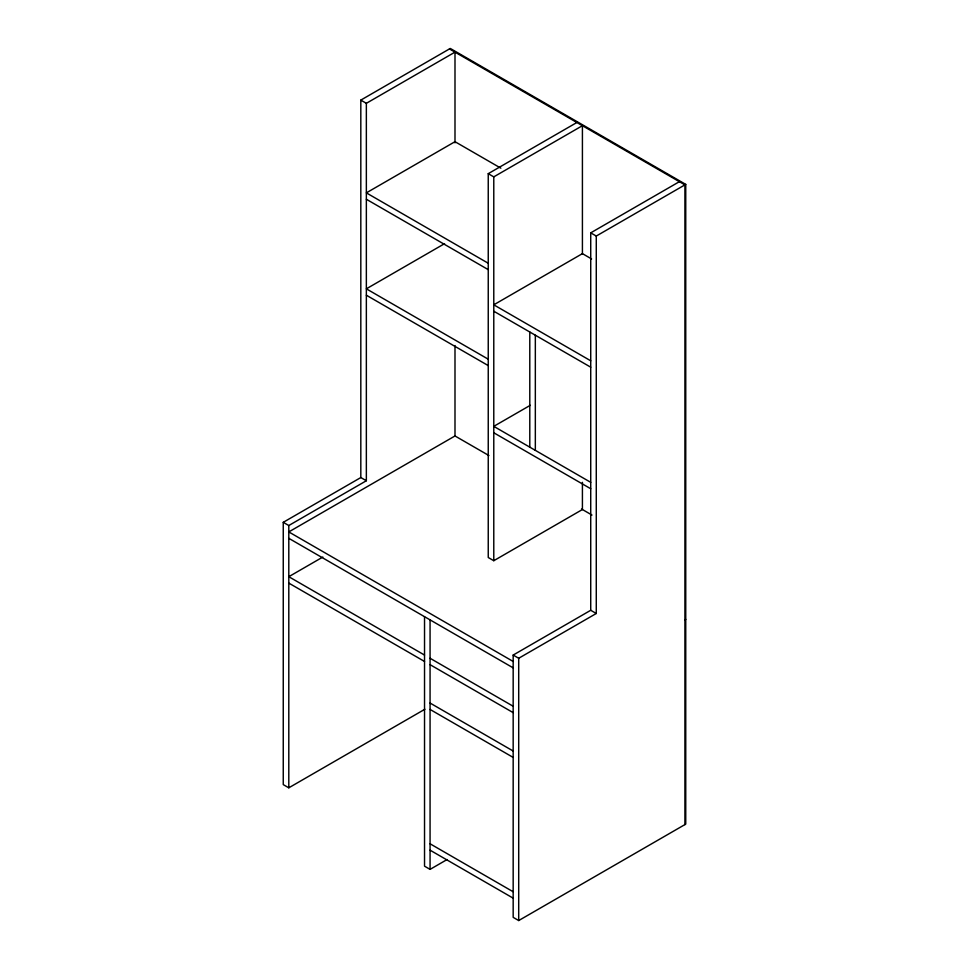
<?xml version="1.0" encoding="UTF-8"?>
<svg xmlns="http://www.w3.org/2000/svg" width="969" height="969" viewBox="0 0 969 969"><rect width="100%" height="100%" fill="white"/><g stroke="black" fill="none" stroke-linecap="round" stroke-linejoin="round"><path stroke-width="1.45" d="M424.894 709.235L288.798 787.809L283.251 784.611L283.251 522.327L360.819 477.547L360.819 100.11L450.294 48.45L685.749 184.389L685.749 824.11L518.706 920.55L513.17 917.352L513.17 655.068L590.727 610.288L596.274 613.486L596.274 236.048L685.749 184.389M360.819 100.11L366.355 103.308L454.994 52.132L454.994 142.867M582.417 482.332L582.417 509.524L493.778 560.712L488.243 557.514L488.243 173.669L576.882 122.494M488.243 173.669L493.778 176.867L582.417 125.691L582.417 254.144M444.565 243.667L366.355 288.823L488.243 359.196M590.727 610.288L590.727 232.851L679.378 181.675M283.251 522.327L288.798 525.525L366.355 480.745L366.355 103.308M530.285 405.296L493.778 426.36L590.727 482.344M322.822 557.054L288.798 576.7L424.531 655.068M513.17 655.068L518.706 658.266L596.274 613.486M684.913 619.881L685.749 619.397M424.531 616.684L424.531 866.177L430.066 869.375L447.084 859.551M449.459 48.934L684.913 184.873L684.913 824.595M500.864 168.17L454.994 141.692L366.355 192.867L488.243 263.241M590.727 232.851L596.274 236.048M591.599 258.941L582.417 253.636L493.778 304.823L590.727 360.795M366.355 199.263L488.243 269.636M493.778 311.219L590.727 367.19M366.355 295.218L488.243 365.592M493.778 432.768L590.727 488.739M488.921 455.539L454.994 435.965L288.798 531.92L513.17 661.464M581.533 509.016L591.974 515.048M360.819 477.547L366.355 480.745M288.798 538.316L513.17 667.859M430.066 658.266L513.17 706.244M288.798 583.096L424.531 661.464M430.066 664.661L513.17 712.639M430.066 703.046L513.17 751.023M430.066 709.441L513.17 757.419M430.066 843.781L513.17 891.759M430.066 850.176L513.17 898.154M535.336 335.201L535.336 450.355M529.789 332.004L529.789 447.157M518.706 658.266L518.706 920.55M493.778 176.867L493.778 560.712M454.994 345.521L454.994 436.268M430.066 619.881L430.066 869.375M288.798 525.525L288.798 787.809"/></g></svg>
